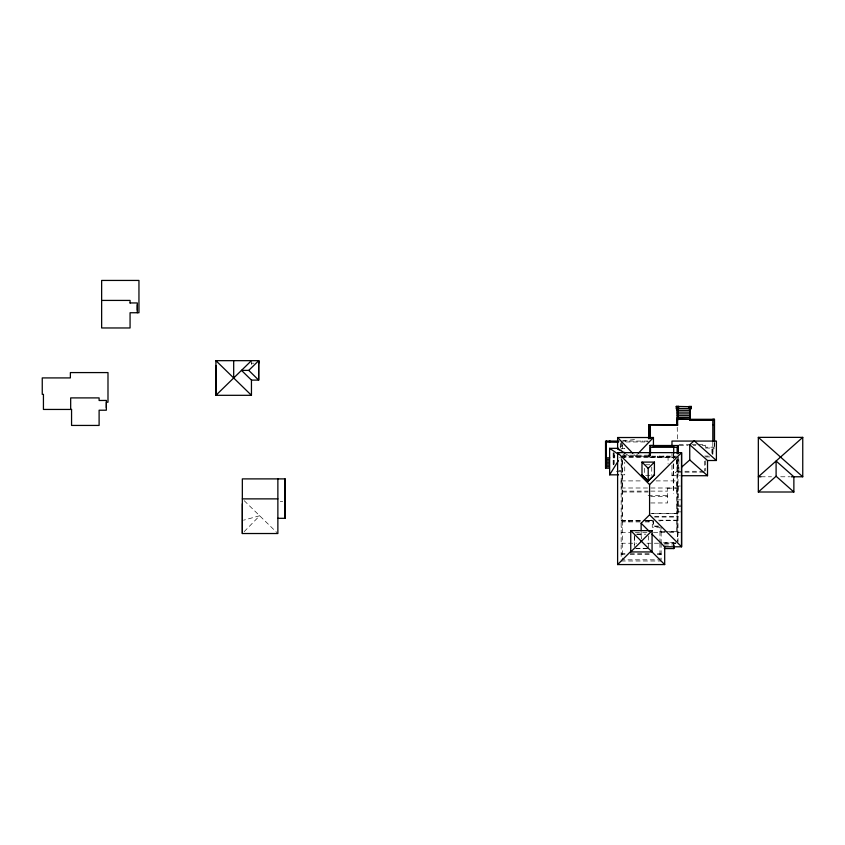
<?xml version="1.0" encoding="UTF-8"?>
<svg xmlns="http://www.w3.org/2000/svg" width="845" height="845" viewBox="0 0 845 845"><rect width="100%" height="100%" fill="white"/><g stroke="black" fill="none" stroke-linecap="round" stroke-linejoin="round"><path stroke-width="0.63" stroke-dasharray="4.22 3.17" d="M649.889 453.543L649.889 456.173L635.524 456.184L633.729 454.314M671.976 453.617L671.976 458.782M673.592 475.714L673.592 464.074M673.592 458.898L673.592 453.723M676.834 464.011L676.834 458.465L676.834 464.021L673.074 464.021M677.13 459.691L677.13 491.727L678.017 491.632M678.017 486.044L678.017 513.316L650.724 513.316M678.017 456.944L678.017 472.165L704.244 472.165M678.905 471.278L678.905 458.972M712.81 442.136L712.81 454.399L712.81 448.927L714.437 448.927L714.437 442.484M711.902 453.3L711.923 448.04L704.677 448.04L704.667 445.516L702.132 445.516M712.789 454.663L712.81 448.927M621.054 484.343L621.159 481.122M613.396 464.845L613.766 454.504M635.524 456.184L637.31 454.314M244.163 531.653L259.658 515.767L243.571 520.203M671.976 465.289L671.976 475.714L679.876 468.711M621.159 446.604L620.621 446.709A4.743 4.743 0 0 0 620.04 446.91M622.997 440.805L635.683 439.432M635.588 548.437L648.516 548.394M251.451 363.192L253.87 363.192M625.163 441.069L625.849 441.069M642.042 441.069L642.633 441.069M621.751 441.069L647.957 441.079M625.902 441.956L648.992 441.967M679.01 444.618L691.463 444.618M691.939 444.628L696.375 444.618M698.667 444.628L705.554 444.618L705.554 447.227L713.824 447.153M679.285 445.516L688.168 445.516M693.249 445.516L695.784 445.516M712.81 448.04L714.437 448.04M620.959 448.336L624.74 448.336L624.74 453.385M622.342 455.191L648.696 455.212L648.696 457.356L675.546 457.356M622.047 456.184L677.13 456.184M704.667 456.057L708.279 456.057M659.29 456.184L660.029 456.184M662.765 456.184L664.244 456.184M666.99 456.184L667.73 456.184M640.183 521.038L622.047 521.027L622.047 457.071L675.567 457.06M705.554 456.944L710.381 456.944M622.047 457.071L674.574 457.071M613.164 457.842L614.748 457.842L614.748 454.061M645.538 464.761L650.576 464.761M677.13 465.278L678.017 465.278M618.793 470.422L621.159 470.433M616.428 471.309L621.857 471.309L621.857 459.099M677.521 471.278L703.378 471.278M621.159 474.837L624.74 474.837L624.74 462.215M645.717 475.429L650.692 475.429M671.976 475.714L679.876 475.714M677.13 476.464L678.017 476.464M760.965 476.781L771.496 476.781M780.706 476.781L789.917 476.781M621.159 480.9L643.098 480.9M656.079 480.9L676.834 480.9L676.834 513.327M677.13 486.044L680.383 486.044M621.159 487.998L649.53 487.998M650.819 487.998L676.834 487.998M667.656 488.188L678.017 488.061M622.342 491.114L648.104 491.114M650.713 491.114L667.656 491.114M622.342 492.001L648.104 492.001M677.13 494.019L678.017 494.019M648.104 495.561L667.656 495.561M650.713 496.448L667.656 496.448M678.017 499.86L681.566 499.86M280.286 501.402L282.705 501.402M678.017 501.687L677.13 501.687L677.13 531.695L678.017 532.582M650.713 502.955L667.656 502.955L667.656 487.998M678.017 505.194L681.566 505.194M678.017 506.525L681.566 506.525M678.017 511.859L681.566 511.859M652.013 513.538L678.017 513.538M654.611 516.76L678.017 516.76M654.611 516.982L678.017 516.982M652.013 520.203L648.104 520.425M658.509 520.203L678.017 520.203M621.159 520.425L644.851 520.425M646.161 520.425L653.438 520.425M678.017 520.425L659.956 520.425L659.956 521.904M621.159 520.721L642.211 520.721M643.531 520.721L653.438 520.721M645.369 521.027L653.143 521.038L653.143 526.361L658.276 526.361M621.159 521.904L640.552 521.925M645.084 521.904L653.438 521.904M658.572 526.055L653.438 526.055L653.438 521.787M621.159 527.238L622.342 527.238M659.956 531.389L665.554 531.389M668.986 531.389L676.834 531.389L676.834 520.425M621.159 532.572L630.127 532.572M635.313 532.572L646.985 532.572M653.47 532.572L665.501 532.572M669.578 532.582L680.383 532.582M636.665 534.177L641.408 534.177L641.408 538.962M636.887 534.177L645.929 534.177M673.718 543.081L674.014 546.43M675.239 542.997L675.947 543.134L661.139 542.891L661.139 527.122M621.159 543.229L636.612 543.229M646.985 543.229L658.656 543.229M664.244 543.24L676.021 543.229M673.792 543.493L673.835 542.606L663.399 542.828M664.244 545.004L674.014 545.004M636.095 548.394L647.65 548.394M621.159 553.887L624.983 553.739M630.127 553.887L652.171 553.887M657.357 553.887L661.139 553.887M621.159 554.172L625.025 554.172M630.19 554.172L652.108 554.172M657.273 554.172L661.139 554.172M621.159 560.995L661.139 560.995M626.145 454.04L629.345 456.184M244.163 500.652L276.959 532.635M623.43 454.441L625.089 456.184M677.204 427.264L677.532 439.083M634.31 536.765L634.331 544.518M714.437 442.812L714.437 448.927M705.554 460.747L705.554 470.897M704.667 461.127L704.667 471.278M678.017 457.06L678.017 542.046M677.722 532.572L677.722 541.17M677.605 532.572L677.605 533.111M677.373 532.572L677.384 541.17M677.13 459.088L677.13 531.695L660.843 531.685L660.843 529.551M674.278 456.173L674.278 457.071M673.708 453.68L673.708 458.824M673.708 463.968L673.708 493.554M673.803 542.891L673.718 546.43M673.275 453.807L673.275 458.814M673.275 464.085L673.275 491.737M669.092 456.173L669.092 457.071M668.722 456.173L668.722 457.071M668.068 456.173L668.068 464.021M663.547 456.173L663.547 457.071M663.177 456.173L663.177 457.071M661.139 543.229L661.139 559.728M659.956 542.965L659.956 527.248L652.255 527.238L652.255 521.904M659.956 543.229L659.956 559.823L622.342 559.812L622.342 521.904M657.991 456.173L657.991 457.071M657.621 456.173L657.621 457.071M652.435 456.173L652.435 457.071M651.759 467.127L651.759 475.429M650.481 453.638L650.481 456.184M649.889 451.948L649.889 457.356M648.992 453.596L648.992 457.06M648.802 520.425L648.802 521.914M648.516 535.952L648.516 547.497M647.069 441.069L647.069 441.956M644.65 468.31L644.65 475.418M641.144 532.139L641.144 538.487M634.299 535.075L634.299 546.62M628.986 520.425L628.986 521.914M624.74 454.642L624.74 457.166M622.342 444.829L622.342 448.695M622.342 460.282L622.342 520.721M622.047 441.967L622.047 448.547M621.159 442.294L621.159 451.293M621.159 456.184L621.159 559.929M620.462 443.509L620.462 448.368M614.051 452.814L614.051 464.137M613.861 452.804L613.861 466.905M613.164 452.804L613.164 466.398M251.451 361.966L251.451 364.554M620.135 457.536A4.478 4.478 0 0 1 619.617 457.272"/><path stroke-width="1.27" d="M70.674 409.445L70.674 397.9L99.108 397.9L99.108 400.498L106.364 400.424L106.343 407.67M101.643 300.419L101.643 327.966L130.067 327.966L130.067 312.745L138.95 312.745L138.95 280.434L101.643 280.434L101.643 300.419L130.067 300.419L130.067 303.028M137.323 310.2L137.323 302.954L130.067 302.943M215.919 365.547L215.919 395.312L251.451 395.312L251.451 380.102L241.49 370.385L248.747 370.385L258.718 360.667L258.665 380.102L251.451 380.102M277.868 478.893L277.868 533.522L242.335 533.522L242.335 503.768M251.451 360.667L215.919 395.312L215.919 360.667L258.707 360.667L258.665 380.102L248.747 370.385M242.335 533.522L242.335 478.893L285.124 478.893L285.082 518.312L277.868 518.312M649.889 424.644L649.889 438.534L649.889 425.817L648.717 425.817L648.696 424.634L676.834 424.644L676.834 419.3L714.437 419.3L714.437 441.534L714.437 419.3L712.81 419.31L712.81 440.889M648.918 438.576L648.918 431.119M690.397 419.3L677.13 419.004L677.13 424.634L677.13 408.515M677.458 424.792L677.827 425.193L649.171 424.993L649.203 438.608M678.017 453.807L678.017 445.516L649.889 445.516L649.889 453.638M681.852 466.958L689.742 459.944L689.742 444.734L693.872 441.069M690.312 419.3L690.312 408.515M758.335 492.001L776.101 476.231L776.101 461.021L793.867 476.781L802.75 476.781L802.75 437.361L758.335 437.361L758.335 492.001L793.867 492.001L793.867 476.781L791.237 476.781M285.082 518.312L285.124 498.877M137.291 312.745L137.323 304.739M618.603 474.837L609.636 474.837L618.445 460.567M638.207 453.385L653.438 437.52L617.611 437.52L617.611 448.716M654.421 474.753L648.21 480.963L641.989 474.858L648.21 481.132L648.21 468.373L654.421 462.099L641.989 462.099L641.989 475.429M648.21 481.132L654.421 474.858M652.013 534.125L664.688 546.799L664.688 564.566L617.611 564.566L617.611 452.635L681.566 452.635L681.566 546.799L649.583 514.816L649.583 484.607L681.566 452.635L681.566 546.799L664.244 546.778M641.144 530.871L641.144 523.256L649.583 514.816M617.611 564.566L631.194 550.982M630.75 551.943L652.065 530.628L630.75 530.628L630.75 551.943L652.065 551.943L652.065 530.628M802.75 437.361L758.335 476.781L760.965 476.781M648.368 438.069L653.438 437.52L653.438 447.301M677.204 424.634L677.13 419.31L677.711 419.3M676.243 406.424L678.609 406.424L678.609 408.79L676.243 408.79L676.243 406.424L678.313 408.494L688.538 408.515M691.294 406.72L676.539 406.424M677.13 410.311L690.312 410.311M677.13 412.106L690.312 412.106M677.13 413.913L690.312 413.913M677.13 415.708L690.312 415.708M677.13 417.504L690.312 417.504M689.805 419.817L714.437 419.923M690.133 419.923L712.81 419.923M712.81 424.634L714.437 424.634M649.889 429.936L648.696 429.925L648.696 438.576L648.696 424.634L648.717 425.817M648.696 431.108L649.889 431.119M648.696 435.291L648.918 437.604M618.709 441.069L605.548 441.069L605.548 468.204L609.351 468.204M605.548 441.734L618.709 441.734M678.017 447.301L650.481 447.29L650.481 453.638M609.636 474.837L609.636 448.336L618.445 448.336M619.269 450.079L617.706 448.336M605.548 451.114L606.214 451.917M605.548 456.944L606.214 456.944M605.548 457.832L609.689 457.842M605.548 459.321L609.351 459.321M689.742 444.734L707.519 460.504L716.402 460.504L716.402 441.069L671.976 441.069L671.976 445.959M605.548 460.8L609.351 460.8M605.548 462.278L609.351 462.278M605.548 463.757L609.351 463.757M605.548 465.236L609.351 465.236M605.548 466.715L609.351 466.715M605.696 467.834L605.992 457.842M681.197 475.714L707.519 475.714L707.519 460.504M242.335 498.877L277.868 498.877M664.244 548.563L674.014 548.563L674.014 545.785M649.889 445.484L653.438 445.516M618.086 441.903L606.214 441.734L606.214 457.842M617.611 448.336L625.078 453.332M609.636 448.336L618.022 454.04M758.335 437.361L802.75 476.781M776.101 476.231L793.867 492.001M694.505 441.069L716.402 460.504M689.742 459.944L707.519 475.714M215.919 360.667L251.451 395.312M617.611 452.635L649.583 484.607M641.144 523.256L649.298 531.399M630.75 530.628L664.688 564.566M641.989 462.099L648.21 468.373M617.611 437.52L632.831 453.385M690.988 406.72L690.988 408.494M690.069 408.505L689.731 420.123L689.731 408.41M678.313 406.424L678.313 408.494M678.017 445.526L678.017 453.638M677.87 408.346L677.796 419.976L677.426 408.346M677.605 419.807L677.605 424.781M677.13 447.29L677.13 453.638M673.708 447.248L673.708 453.68M673.718 545.785L673.718 548.563M673.571 445.516L673.571 447.301M654.421 462.099L654.421 475.429M610.111 441.069L610.111 441.734M609.414 441.069L609.414 441.734M606.435 441.069L606.435 441.734M285.124 478.893L285.124 501.402M258.707 360.667L258.707 363.192M233.685 360.667L233.685 377.99M617.748 448.917A4.743 4.743 0 0 1 618.096 448.399M71.561 409.445L71.561 425.436L99.108 425.436L99.108 410.216L106.333 410.216L106.364 402.209L107.991 402.199L107.991 372.582L70.378 372.582L70.378 377.916L42.25 377.916L42.25 394.34L43.433 394.34L43.433 409.445L71.561 409.445M691.294 406.424L688.918 406.424L688.918 408.79L691.294 408.79L691.294 406.424M659.987 445.97L653.438 445.959L659.987 446.023M666.758 445.97L660.251 445.959L666.758 446.023M673.571 445.97L667.022 445.959L673.571 446.023"/></g></svg>
